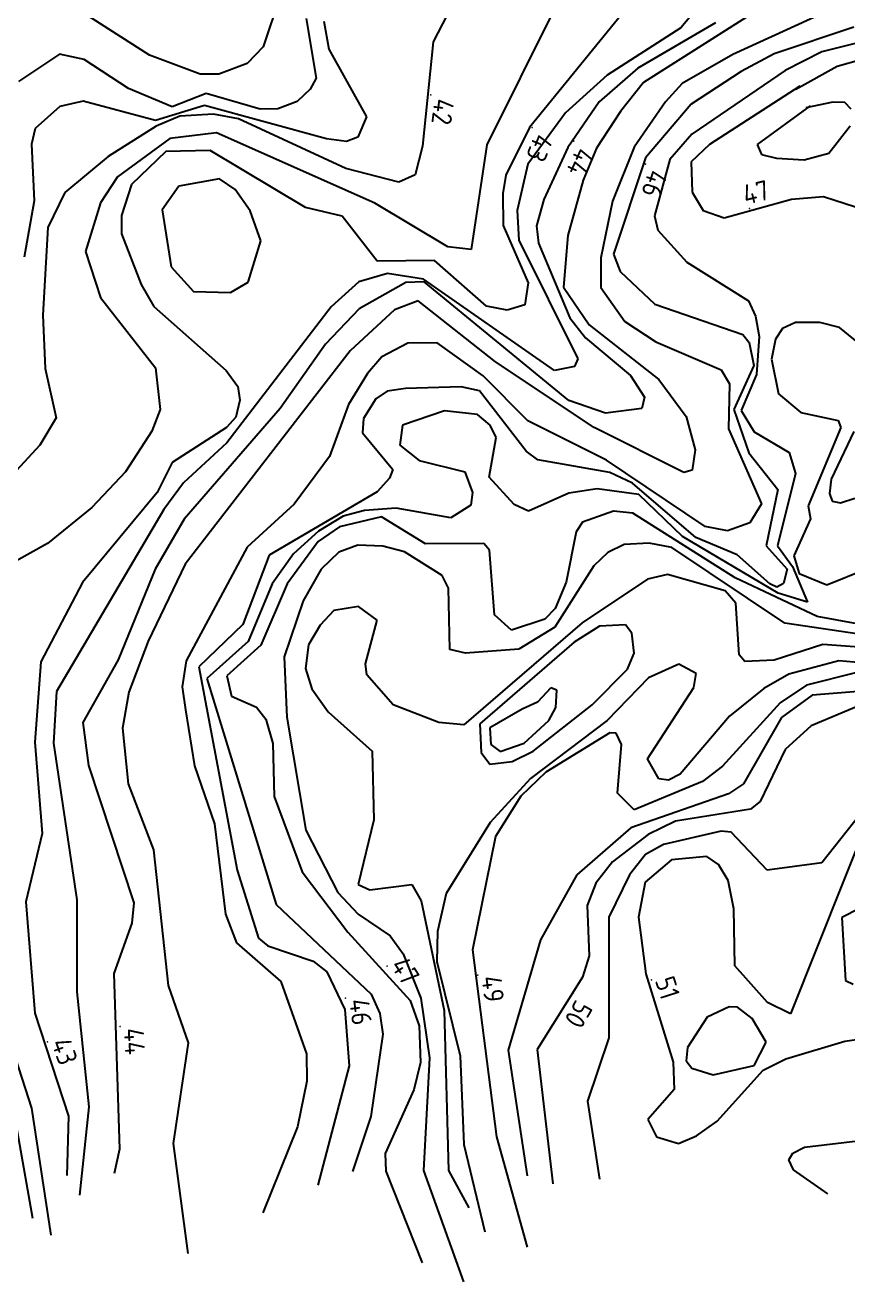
# Model space of a CAD drawing. Header units: metres. Extents: x 139929 to 143267, y 6401995 to 6404511.
# Drawn here: x 140656.6 to 140718.6, y 6402080.5 to 6402174.7 of the extents above; entities that cross this region are included whole.
import ezdxf
from ezdxf.enums import TextEntityAlignment as Align

# ---------------------------------------------------------------- set-up
doc = ezdxf.new("R2010")
doc.units = ezdxf.units.M
doc.layers.add('M-BEF-NIVÅKURVA-PRIMÄR-0.5M', color=12, linetype='Continuous')
doc.layers.add('M-BEF-NIVÅKURVA-PRIMÄR-1.0M', color=12, linetype='Continuous')
doc.styles.add('ISO', font='iso.shx', dxfattribs={"height": 2.5})

# ---------------------------------------------------------------- blocks, each defined once
blk = doc.blocks.new('PRI_NIVÅ_HÖJDPKT')
at = {"color": 0, "linetype": 'Continuous', "lineweight": -3}
blk.add_circle((183, 184), 0.0005, dxfattribs=at)

msp = doc.modelspace()

# ---------------------------------------------------------------- linework, layer by layer
at = {"layer": 'M-BEF-NIVÅKURVA-PRIMÄR-0.5M', "linetype": 'Continuous', "lineweight": -3}
for p, q in [((140676.029, 6402177.538, 40.5), (140674.543, 6402173.061, 40.5)), ((140720.988, 6402177.561, 45.5), (140709.919, 6402172.484, 45.5)), ((140665.989, 6402172.442, 40.5), (140659.502, 6402176.592, 40.5)), ((140696.427, 6402175.831, 42.5), (140691.377, 6402165.669, 42.5)), ((140679.108, 6402174.982, 41.5), (140679.478, 6402172.878, 41.5)), ((140711.412, 6402175.604, 44.5), (140703.178, 6402170.361, 44.5)), ((140706.794, 6402175.455, 43.5), (140706.007, 6402174.492, 43.5)), ((140706.007, 6402174.492, 43.5), (140700.444, 6402170.918, 43.5)), ((140674.543, 6402173.061, 40.5), (140673.332, 6402171.814, 40.5)), ((140679.478, 6402172.878, 41.5), (140682.312, 6402167.777, 41.5)), ((140719.938, 6402173.508, 46.5), (140716.601, 6402172.676, 46.5)), ((140669.807, 6402170.988, 40.5), (140665.989, 6402172.442, 40.5)), ((140709.919, 6402172.484, 45.5), (140706.1, 6402170.285, 45.5)), ((140716.601, 6402172.676, 46.5), (140713.84, 6402171.276, 46.5)), ((140671.211, 6402170.993, 40.5), (140669.807, 6402170.988, 40.5)), ((140673.332, 6402171.814, 40.5), (140671.211, 6402170.993, 40.5)), ((140700.444, 6402170.918, 43.5), (140697.316, 6402168.097, 43.5)), ((140713.84, 6402171.276, 46.5), (140706.832, 6402166.476, 46.5)), ((140703.178, 6402170.361, 44.5), (140701.446, 6402168.194, 44.5)), ((140706.1, 6402170.285, 45.5), (140704.838, 6402168.912, 45.5)), ((140659.233, 6402168.57, 41.5), (140657.373, 6402166.915, 41.5)), ((140660.991, 6402168.966, 41.5), (140659.233, 6402168.57, 41.5)), ((140666.428, 6402167.52, 41.5), (140660.991, 6402168.966, 41.5)), ((140670.115, 6402168.637, 41.5), (140666.428, 6402167.52, 41.5)), ((140679.319, 6402166.118, 41.5), (140670.115, 6402168.637, 41.5)), ((140697.316, 6402168.097, 43.5), (140694.472, 6402164.221, 43.5)), ((140701.446, 6402168.194, 44.5), (140699.642, 6402165.429, 44.5)), ((140704.838, 6402168.912, 45.5), (140702.475, 6402165.496, 45.5)), ((140715.741, 6402168.603, 47.5), (140711.731, 6402165.688, 47.5)), ((140717.441, 6402168.892, 47.5), (140715.413, 6402168.451, 47.5)), ((140718.333, 6402168.855, 47.5), (140717.441, 6402168.892, 47.5)), ((140718.814, 6402168.366, 47.5), (140718.333, 6402168.855, 47.5)), ((140682.312, 6402167.777, 41.5), (140681.678, 6402166.243, 41.5)), ((140657.373, 6402166.915, 41.5), (140657.089, 6402165.734, 41.5)), ((140671.03, 6402166.589, 42.5), (140667.522, 6402166.15, 42.5)), ((140682.94, 6402161.268, 42.5), (140671.03, 6402166.589, 42.5)), ((140681.678, 6402166.243, 41.5), (140680.818, 6402165.938, 41.5)), ((140706.832, 6402166.476, 46.5), (140705.174, 6402164.558, 46.5)), ((140717.132, 6402165.053, 47.5), (140718.748, 6402167.103, 47.5)), ((140657.089, 6402165.734, 41.5), (140657.289, 6402161.45, 41.5)), ((140667.522, 6402166.15, 42.5), (140663.571, 6402163.257, 42.5)), ((140680.818, 6402165.938, 41.5), (140679.319, 6402166.118, 41.5)), ((140691.377, 6402165.669, 42.5), (140690.197, 6402157.796, 42.5)), ((140699.642, 6402165.429, 44.5), (140698.647, 6402163.022, 44.5)), ((140702.475, 6402165.496, 45.5), (140700.857, 6402161.438, 45.5)), ((140711.731, 6402165.688, 47.5), (140712.062, 6402164.952, 47.5)), ((140705.174, 6402164.558, 46.5), (140704.008, 6402160.318, 46.5)), ((140712.062, 6402164.952, 47.5), (140713.209, 6402164.66, 47.5)), ((140713.209, 6402164.66, 47.5), (140715.291, 6402164.549, 47.5)), ((140715.291, 6402164.549, 47.5), (140717.132, 6402165.053, 47.5)), ((140694.472, 6402164.221, 43.5), (140693.667, 6402160.737, 43.5)), ((140663.571, 6402163.257, 42.5), (140662.303, 6402161.295, 42.5)), ((140668.179, 6402162.552, 43.5), (140666.94, 6402160.79, 43.5)), ((140671.264, 6402163.107, 43.5), (140668.179, 6402162.552, 43.5)), ((140672.44, 6402162.299, 43.5), (140671.264, 6402163.107, 43.5)), ((140698.647, 6402163.022, 44.5), (140697.477, 6402158.849, 44.5)), ((140673.561, 6402160.7, 43.5), (140672.44, 6402162.299, 43.5)), ((140657.289, 6402161.45, 41.5), (140656.534, 6402157.199, 41.5)), ((140662.303, 6402161.295, 42.5), (140661.169, 6402157.63, 42.5)), ((140666.94, 6402160.79, 43.5), (140667.612, 6402156.49, 43.5)), ((140674.357, 6402158.453, 43.5), (140673.561, 6402160.7, 43.5)), ((140688.46, 6402157.991, 42.5), (140682.94, 6402161.268, 42.5)), ((140693.667, 6402160.737, 43.5), (140693.807, 6402158.487, 43.5)), ((140700.857, 6402161.438, 45.5), (140699.971, 6402157.151, 45.5)), ((140704.008, 6402160.318, 46.5), (140704.261, 6402159.236, 46.5)), ((140697.477, 6402158.849, 44.5), (140697.162, 6402154.963, 44.5)), ((140704.261, 6402159.236, 46.5), (140706.434, 6402156.828, 46.5)), ((140673.412, 6402155.32, 43.5), (140674.357, 6402158.453, 43.5)), ((140690.197, 6402157.796, 42.5), (140688.46, 6402157.991, 42.5)), ((140693.807, 6402158.487, 43.5), (140698.239, 6402149.547, 43.5)), ((140661.169, 6402157.63, 42.5), (140662.294, 6402154.171, 42.5)), ((140699.971, 6402157.151, 45.5), (140699.967, 6402154.933, 45.5)), ((140706.434, 6402156.828, 46.5), (140711.093, 6402153.931, 46.5)), ((140667.612, 6402156.49, 43.5), (140669.284, 6402154.637, 43.5)), ((140683.893, 6402155.988, 43.5), (140681.735, 6402155.345, 43.5)), ((140686.617, 6402155.558, 43.5), (140683.893, 6402155.988, 43.5)), ((140672.071, 6402154.541, 43.5), (140673.412, 6402155.32, 43.5)), ((140681.735, 6402155.345, 43.5), (140679.659, 6402153.461, 43.5)), ((140696.484, 6402148.676, 43.5), (140686.617, 6402155.558, 43.5)), ((140697.162, 6402154.963, 44.5), (140699.098, 6402152.119, 44.5)), ((140699.967, 6402154.933, 45.5), (140701.786, 6402152.368, 45.5)), ((140662.294, 6402154.171, 42.5), (140666.431, 6402148.873, 42.5)), ((140669.284, 6402154.637, 43.5), (140672.071, 6402154.541, 43.5)), ((140679.659, 6402153.461, 43.5), (140671.803, 6402143.214, 43.5)), ((140684.436, 6402153.232, 44.5), (140681.088, 6402150.165, 44.5)), ((140686.212, 6402153.922, 44.5), (140684.436, 6402153.232, 44.5)), ((140692.028, 6402149.317, 44.5), (140686.212, 6402153.922, 44.5)), ((140711.093, 6402153.931, 46.5), (140711.609, 6402152.755, 46.5)), ((140699.098, 6402152.119, 44.5), (140704.346, 6402148, 44.5)), ((140701.786, 6402152.368, 45.5), (140704.121, 6402150.845, 45.5)), ((140711.609, 6402152.755, 46.5), (140711.89, 6402151.247, 46.5)), ((140711.89, 6402151.247, 46.5), (140711.692, 6402148.374, 46.5)), ((140685.448, 6402150.725, 45.5), (140683.466, 6402149.7, 45.5)), ((140687.642, 6402150.759, 45.5), (140685.448, 6402150.725, 45.5)), ((140691.099, 6402148.277, 45.5), (140687.642, 6402150.759, 45.5)), ((140704.121, 6402150.845, 45.5), (140709.039, 6402148.711, 45.5)), ((140681.088, 6402150.165, 44.5), (140668.667, 6402134.088, 44.5)), ((140683.466, 6402149.7, 45.5), (140682.404, 6402148.435, 45.5)), ((140699.458, 6402144.388, 44.5), (140692.028, 6402149.317, 44.5)), ((140698.239, 6402149.547, 43.5), (140697.992, 6402148.976, 43.5)), ((140666.431, 6402148.873, 42.5), (140666.779, 6402145.739, 42.5)), ((140682.404, 6402148.435, 45.5), (140680.96, 6402146.124, 45.5)), ((140697.992, 6402148.976, 43.5), (140696.484, 6402148.676, 43.5)), ((140709.039, 6402148.711, 45.5), (140709.663, 6402147.657, 45.5)), ((140711.692, 6402148.374, 46.5), (140710.54, 6402145.669, 46.5)), ((140694.482, 6402144.877, 45.5), (140691.099, 6402148.277, 45.5)), ((140704.346, 6402148, 44.5), (140706.389, 6402145.201, 44.5)), ((140709.663, 6402147.657, 45.5), (140709.574, 6402144.267, 45.5)), ((140666.779, 6402145.739, 42.5), (140666.165, 6402144.11, 42.5)), ((140680.96, 6402146.124, 45.5), (140679.531, 6402142.205, 45.5)), ((140688.188, 6402145.643, 46.5), (140685.031, 6402144.556, 46.5)), ((140690.676, 6402145.367, 46.5), (140688.188, 6402145.643, 46.5)), ((140710.54, 6402145.669, 46.5), (140711.527, 6402144.062, 46.5)), ((140685.031, 6402144.556, 46.5), (140684.836, 6402143.056, 46.5)), ((140691.634, 6402144.558, 46.5), (140690.676, 6402145.367, 46.5)), ((140692.093, 6402143.621, 46.5), (140691.634, 6402144.558, 46.5)), ((140700.39, 6402141.912, 45.5), (140694.482, 6402144.877, 45.5)), ((140706.389, 6402145.201, 44.5), (140707.079, 6402142.698, 44.5)), ((140666.165, 6402144.11, 42.5), (140664.18, 6402141.031, 42.5)), ((140691.568, 6402140.641, 46.5), (140692.093, 6402143.621, 46.5)), ((140706.225, 6402140.989, 44.5), (140699.458, 6402144.388, 44.5)), ((140709.574, 6402144.267, 45.5), (140712.063, 6402138.639, 45.5)), ((140711.527, 6402144.062, 46.5), (140714.16, 6402142.498, 46.5)), ((140719.034, 6402144.082, 47.5), (140717.326, 6402140.488, 47.5)), ((140671.803, 6402143.214, 43.5), (140668.552, 6402140.222, 43.5)), ((140684.836, 6402143.056, 46.5), (140686.282, 6402141.894, 46.5)), ((140707.079, 6402142.698, 44.5), (140706.848, 6402141.155, 44.5)), ((140679.531, 6402142.205, 45.5), (140676.875, 6402138.61, 45.5)), ((140686.282, 6402141.894, 46.5), (140689.721, 6402141.035, 46.5)), ((140707.815, 6402136.924, 45.5), (140700.39, 6402141.912, 45.5)), ((140714.16, 6402142.498, 46.5), (140714.628, 6402140.902, 46.5)), ((140664.18, 6402141.031, 42.5), (140661.644, 6402138.364, 42.5)), ((140689.721, 6402141.035, 46.5), (140690.3, 6402139.474, 46.5)), ((140706.848, 6402141.155, 44.5), (140706.225, 6402140.989, 44.5)), ((140714.628, 6402140.902, 46.5), (140713.283, 6402135.47, 46.5)), ((140668.552, 6402140.222, 43.5), (140667.057, 6402138.206, 43.5)), ((140693.452, 6402138.581, 46.5), (140691.568, 6402140.641, 46.5)), ((140717.326, 6402140.488, 47.5), (140717.186, 6402139.4, 47.5)), ((140690.3, 6402139.474, 46.5), (140690.183, 6402138.517, 46.5)), ((140697.557, 6402139.436, 46.5), (140694.511, 6402138.074, 46.5)), ((140699.701, 6402139.763, 46.5), (140697.557, 6402139.436, 46.5)), ((140702.829, 6402139.325, 46.5), (140699.701, 6402139.763, 46.5)), ((140706.112, 6402136.174, 46.5), (140702.829, 6402139.325, 46.5)), ((140717.186, 6402139.4, 47.5), (140717.402, 6402138.823, 47.5)), ((140718.007, 6402138.707, 47.5), (140719.094, 6402139.067, 47.5)), ((140661.644, 6402138.364, 42.5), (140658.293, 6402135.631, 42.5)), ((140667.057, 6402138.206, 43.5), (140658.972, 6402124.49, 43.5)), ((140676.875, 6402138.61, 45.5), (140673.331, 6402135.362, 45.5)), ((140682.164, 6402138.138, 46.5), (140680.561, 6402137.702, 46.5)), ((140684.55, 6402138.3, 46.5), (140682.164, 6402138.138, 46.5)), ((140688.676, 6402137.582, 46.5), (140684.55, 6402138.3, 46.5)), ((140690.183, 6402138.517, 46.5), (140688.676, 6402137.582, 46.5)), ((140694.511, 6402138.074, 46.5), (140693.452, 6402138.581, 46.5)), ((140712.063, 6402138.639, 45.5), (140711.194, 6402137.189, 45.5)), ((140717.402, 6402138.823, 47.5), (140718.007, 6402138.707, 47.5)), ((140680.561, 6402137.702, 46.5), (140678.712, 6402136.562, 46.5)), ((140711.194, 6402137.189, 45.5), (140709.514, 6402136.584, 45.5)), ((140678.712, 6402136.562, 46.5), (140676.825, 6402134.861, 46.5)), ((140713.324, 6402131.9, 46.5), (140706.112, 6402136.174, 46.5)), ((140709.514, 6402136.584, 45.5), (140707.815, 6402136.924, 45.5)), ((140658.293, 6402135.631, 42.5), (140655.922, 6402134.32, 42.5)), ((140673.331, 6402135.362, 45.5), (140668.755, 6402126.8, 45.5)), ((140681.659, 6402135.503, 47.5), (140680.251, 6402134.982, 47.5)), ((140683.565, 6402135.443, 47.5), (140681.659, 6402135.503, 47.5)), ((140685.197, 6402135.019, 47.5), (140683.565, 6402135.443, 47.5)), ((140701.716, 6402135.572, 47.5), (140700.491, 6402134.959, 47.5)), ((140703.615, 6402135.665, 47.5), (140701.716, 6402135.572, 47.5)), ((140705.307, 6402135.331, 47.5), (140703.615, 6402135.665, 47.5)), ((140713.828, 6402129.634, 47.5), (140705.307, 6402135.331, 47.5)), ((140713.283, 6402135.47, 46.5), (140714.414, 6402133.917, 46.5)), ((140676.825, 6402134.861, 46.5), (140675.217, 6402132.611, 46.5)), ((140680.251, 6402134.982, 47.5), (140678.91, 6402133.714, 47.5)), ((140688.03, 6402133.24, 47.5), (140685.197, 6402135.019, 47.5)), ((140700.491, 6402134.959, 47.5), (140699.448, 6402133.965, 47.5)), ((140668.667, 6402134.088, 44.5), (140665.887, 6402128.286, 44.5)), ((140678.91, 6402133.714, 47.5), (140677.562, 6402131.319, 47.5)), ((140699.448, 6402133.965, 47.5), (140696.516, 6402129.326, 47.5)), ((140714.414, 6402133.917, 46.5), (140715.539, 6402131.223, 46.5)), ((140675.217, 6402132.611, 46.5), (140673.411, 6402128.26, 46.5)), ((140688.488, 6402132.285, 47.5), (140688.03, 6402133.24, 47.5)), ((140688.603, 6402127.659, 47.5), (140688.488, 6402132.285, 47.5)), ((140715.539, 6402131.223, 46.5), (140713.324, 6402131.9, 46.5)), ((140677.562, 6402131.319, 47.5), (140676.128, 6402127.109, 47.5)), ((140701.831, 6402129.505, 48.5), (140699.882, 6402129.421, 48.5)), ((140702.314, 6402128.886, 48.5), (140701.831, 6402129.505, 48.5)), ((140725.16, 6402127.943, 47.5), (140713.828, 6402129.634, 47.5)), ((140696.516, 6402129.326, 47.5), (140693.803, 6402127.685, 47.5)), ((140699.882, 6402129.421, 48.5), (140697.962, 6402128.209, 48.5)), ((140702.474, 6402127.387, 48.5), (140702.314, 6402128.886, 48.5)), ((140665.887, 6402128.286, 44.5), (140664.428, 6402124.428, 44.5)), ((140673.411, 6402128.26, 46.5), (140670.311, 6402125.466, 46.5)), ((140689.776, 6402127.386, 47.5), (140688.603, 6402127.659, 47.5)), ((140693.803, 6402127.685, 47.5), (140689.776, 6402127.386, 47.5)), ((140697.962, 6402128.209, 48.5), (140690.864, 6402122.062, 48.5)), ((140668.755, 6402126.8, 45.5), (140668.443, 6402124.845, 45.5)), ((140676.128, 6402127.109, 47.5), (140676.319, 6402122.563, 47.5)), ((140701.966, 6402126.17, 48.5), (140702.474, 6402127.387, 48.5)), ((140717.884, 6402126.793, 48.5), (140714.128, 6402125.795, 48.5)), ((140722.302, 6402126.418, 48.5), (140717.884, 6402126.793, 48.5)), ((140699.312, 6402123.476, 48.5), (140701.966, 6402126.17, 48.5)), ((140705.842, 6402126.537, 48.5), (140703.558, 6402125.519, 48.5)), ((140707.137, 6402125.849, 48.5), (140705.842, 6402126.537, 48.5)), ((140706.982, 6402124.795, 48.5), (140707.137, 6402125.849, 48.5)), ((140714.128, 6402125.795, 48.5), (140712.25, 6402124.725, 48.5)), ((140668.443, 6402124.845, 45.5), (140668.685, 6402123.11, 45.5)), ((140670.311, 6402125.466, 46.5), (140675.528, 6402108.453, 46.5)), ((140703.558, 6402125.519, 48.5), (140700.454, 6402122.308, 48.5)), ((140703.494, 6402119.409, 48.5), (140706.982, 6402124.795, 48.5)), ((140658.972, 6402124.49, 43.5), (140658.75, 6402120.598, 43.5)), ((140664.428, 6402124.428, 44.5), (140663.942, 6402121.732, 44.5)), ((140712.25, 6402124.725, 48.5), (140709.668, 6402122.637, 48.5)), ((140715.888, 6402124.201, 49.5), (140713.575, 6402122.527, 49.5)), ((140719.971, 6402124.546, 49.5), (140715.888, 6402124.201, 49.5)), ((140668.685, 6402123.11, 45.5), (140669.366, 6402118.889, 45.5)), ((140694.873, 6402120, 48.5), (140699.312, 6402123.476, 48.5)), ((140676.319, 6402122.563, 47.5), (140677.756, 6402114.049, 47.5)), ((140690.864, 6402122.062, 48.5), (140690.968, 6402119.903, 48.5)), ((140700.454, 6402122.308, 48.5), (140694.686, 6402117.935, 48.5)), ((140709.668, 6402122.637, 48.5), (140705.934, 6402118.261, 48.5)), ((140713.575, 6402122.527, 49.5), (140710.703, 6402117.536, 49.5)), ((140663.942, 6402121.732, 44.5), (140664.363, 6402117.536, 44.5)), ((140658.75, 6402120.598, 43.5), (140660.517, 6402108.792, 43.5)), ((140690.968, 6402119.903, 48.5), (140691.612, 6402119.024, 48.5)), ((140691.612, 6402119.024, 48.5), (140693.298, 6402119.204, 48.5)), ((140693.298, 6402119.204, 48.5), (140694.873, 6402120, 48.5)), ((140704.347, 6402117.897, 48.5), (140703.494, 6402119.409, 48.5)), ((140669.366, 6402118.889, 45.5), (140670.869, 6402114.526, 45.5)), ((140705.934, 6402118.261, 48.5), (140705.065, 6402117.797, 48.5)), ((140664.363, 6402117.536, 44.5), (140666.274, 6402112.553, 44.5)), ((140694.686, 6402117.935, 48.5), (140691.639, 6402114.626, 48.5)), ((140705.065, 6402117.797, 48.5), (140704.347, 6402117.897, 48.5)), ((140710.703, 6402117.536, 49.5), (140709.589, 6402116.773, 49.5)), ((140709.589, 6402116.773, 49.5), (140702.221, 6402114.21, 49.5)), ((140719.955, 6402115.79, 50.5), (140716.625, 6402111.582, 50.5)), ((140670.869, 6402114.526, 45.5), (140671.704, 6402107.715, 45.5)), ((140691.639, 6402114.626, 48.5), (140688.334, 6402109.262, 48.5)), ((140677.756, 6402114.049, 47.5), (140680.162, 6402109.358, 47.5)), ((140702.221, 6402114.21, 49.5), (140698.151, 6402110.667, 49.5)), ((140709.038, 6402113.965, 50.5), (140704.685, 6402112.969, 50.5)), ((140709.79, 6402113.903, 50.5), (140709.038, 6402113.965, 50.5)), ((140712.505, 6402111.022, 50.5), (140709.79, 6402113.903, 50.5)), ((140666.274, 6402112.553, 44.5), (140667.396, 6402102.347, 44.5)), ((140704.685, 6402112.969, 50.5), (140703.325, 6402112.213, 50.5)), ((140703.325, 6402112.213, 50.5), (140702.138, 6402110.685, 50.5)), ((140716.625, 6402111.582, 50.5), (140712.505, 6402111.022, 50.5)), ((140698.151, 6402110.667, 49.5), (140695.418, 6402105.775, 49.5)), ((140702.138, 6402110.685, 50.5), (140700.563, 6402107.492, 50.5)), ((140660.517, 6402108.792, 43.5), (140660.508, 6402101.85, 43.5)), ((140680.162, 6402109.358, 47.5), (140681.692, 6402107.702, 47.5)), ((140688.334, 6402109.262, 48.5), (140687.669, 6402106.416, 48.5)), ((140722.074, 6402109.483, 51.5), (140718.126, 6402107.464, 51.5)), ((140675.528, 6402108.453, 46.5), (140682.671, 6402101.68, 46.5)), ((140671.704, 6402107.715, 45.5), (140672.539, 6402105.555, 45.5)), ((140681.692, 6402107.702, 47.5), (140684.096, 6402106.069, 47.5)), ((140700.563, 6402107.492, 50.5), (140700.582, 6402098.395, 50.5)), ((140718.126, 6402107.464, 51.5), (140718.399, 6402102.715, 51.5)), ((140684.096, 6402106.069, 47.5), (140685.078, 6402104.718, 47.5)), ((140687.669, 6402106.416, 48.5), (140687.629, 6402104.148, 48.5)), ((140672.539, 6402105.555, 45.5), (140675.878, 6402102.644, 45.5)), ((140695.418, 6402105.775, 49.5), (140692.99, 6402097.457, 49.5)), ((140685.078, 6402104.718, 47.5), (140686.423, 6402101.376, 47.5)), ((140687.629, 6402104.148, 48.5), (140689.379, 6402097.053, 48.5)), ((140653.854, 6402103.111, 42.5), (140657.106, 6402093.092, 42.5)), ((140667.396, 6402102.347, 44.5), (140668.899, 6402098.012, 44.5)), ((140675.878, 6402102.644, 45.5), (140677.812, 6402097.196, 45.5)), ((140718.399, 6402102.715, 51.5), (140718.966, 6402102.431, 51.5)), ((140660.508, 6402101.85, 43.5), (140661.421, 6402093.198, 43.5)), ((140682.671, 6402101.68, 46.5), (140683.333, 6402100.228, 46.5)), ((140686.423, 6402101.376, 47.5), (140687.069, 6402096.899, 47.5)), ((140709.638, 6402100.735, 51.5), (140707.976, 6402099.951, 51.5)), ((140710.253, 6402100.7, 51.5), (140709.638, 6402100.735, 51.5)), ((140711.356, 6402099.842, 51.5), (140710.253, 6402100.7, 51.5)), ((140683.333, 6402100.228, 46.5), (140683.545, 6402098.679, 46.5)), ((140707.976, 6402099.951, 51.5), (140706.502, 6402097.678, 51.5)), ((140712.417, 6402098.077, 51.5), (140711.356, 6402099.842, 51.5)), ((140683.545, 6402098.679, 46.5), (140682.642, 6402092.469, 46.5)), ((140668.899, 6402098.012, 44.5), (140667.77, 6402090.447, 44.5)), ((140692.99, 6402097.457, 49.5), (140694.413, 6402087.999, 49.5)), ((140700.582, 6402098.395, 50.5), (140698.958, 6402093.62, 50.5)), ((140706.502, 6402097.678, 51.5), (140706.392, 6402096.676, 51.5)), ((140711.52, 6402096.31, 51.5), (140712.417, 6402098.077, 51.5)), ((140677.812, 6402097.196, 45.5), (140677.823, 6402095.127, 45.5)), ((140687.069, 6402096.899, 47.5), (140686.621, 6402088.411, 47.5)), ((140689.379, 6402097.053, 48.5), (140689.66, 6402090.371, 48.5)), ((140706.392, 6402096.676, 51.5), (140706.832, 6402096.116, 51.5)), ((140706.832, 6402096.116, 51.5), (140708.42, 6402095.601, 51.5)), ((140708.42, 6402095.601, 51.5), (140711.52, 6402096.31, 51.5)), ((140677.823, 6402095.127, 45.5), (140677.139, 6402091.695, 45.5)), ((140657.106, 6402093.092, 42.5), (140658.554, 6402083.532, 42.5)), ((140661.421, 6402093.198, 43.5), (140660.705, 6402086.553, 43.5)), ((140698.958, 6402093.62, 50.5), (140699.866, 6402087.759, 50.5)), ((140682.642, 6402092.469, 46.5), (140681.275, 6402088.329, 46.5)), ((140677.139, 6402091.695, 45.5), (140674.521, 6402085.206, 45.5)), ((140667.77, 6402090.447, 44.5), (140668.857, 6402082.149, 44.5)), ((140689.66, 6402090.371, 48.5), (140691.229, 6402083.786, 48.5)), ((140714.435, 6402089.708, 50.5), (140715.316, 6402090.158, 50.5)), ((140715.316, 6402090.158, 50.5), (140719.755, 6402090.698, 50.5)), ((140714.14, 6402089.204, 50.5), (140714.435, 6402089.708, 50.5)), ((140714.472, 6402088.457, 50.5), (140714.14, 6402089.204, 50.5)), ((140686.621, 6402088.411, 47.5), (140689.621, 6402080.026, 47.5)), ((140717.076, 6402086.656, 50.5), (140714.472, 6402088.457, 50.5))]:
    msp.add_line(p, q, dxfattribs=at)
at = {"layer": 'M-BEF-NIVÅKURVA-PRIMÄR-1.0M', "linetype": 'Continuous', "lineweight": -3}
for p, q in [((140689.24, 6402177.101, 42), (140687.336, 6402173.425, 42)), ((140702.788, 6402177.037, 43), (140694.592, 6402166.976, 43)), ((140677.768, 6402175.184, 41), (140678.545, 6402170.709, 41)), ((140708.614, 6402174.875, 44), (140702.753, 6402171.439, 44)), ((140719.019, 6402174.53, 46), (140713.014, 6402172.523, 46)), ((140687.336, 6402173.425, 42), (140686.538, 6402165.585, 42)), ((140659.192, 6402172.502, 41), (140656.116, 6402170.451, 41)), ((140661.068, 6402172.104, 41), (140659.192, 6402172.502, 41)), ((140664.395, 6402169.921, 41), (140661.068, 6402172.104, 41)), ((140713.014, 6402172.523, 46), (140710.536, 6402171.202, 46)), ((140719.541, 6402172.075, 47), (140717.762, 6402171.585, 47)), ((140702.753, 6402171.439, 44), (140699.837, 6402168.921, 44)), ((140710.536, 6402171.202, 46), (140706.765, 6402168.749, 46)), ((140717.762, 6402171.585, 47), (140714.663, 6402169.855, 47)), ((140678.545, 6402170.709, 41), (140678.074, 6402169.856, 41)), ((140714.956, 6402170.093, 47), (140708.141, 6402165.696, 47)), ((140667.695, 6402168.542, 41), (140664.395, 6402169.921, 41)), ((140670.24, 6402169.543, 41), (140667.695, 6402168.542, 41)), ((140674.326, 6402168.353, 41), (140670.24, 6402169.543, 41)), ((140678.074, 6402169.856, 41), (140677.104, 6402168.94, 41)), ((140675.634, 6402168.375, 41), (140674.326, 6402168.353, 41)), ((140677.104, 6402168.94, 41), (140675.634, 6402168.375, 41)), ((140699.837, 6402168.921, 44), (140697.497, 6402165.483, 44)), ((140706.765, 6402168.749, 46), (140703.342, 6402164.705, 46)), ((140668.256, 6402167.834, 42), (140666.488, 6402167.079, 42)), ((140670.813, 6402167.991, 42), (140668.256, 6402167.834, 42)), ((140672.672, 6402167.623, 42), (140670.813, 6402167.991, 42)), ((140680.756, 6402163.904, 42), (140672.672, 6402167.623, 42)), ((140666.488, 6402167.079, 42), (140662.857, 6402164.802, 42)), ((140694.592, 6402166.976, 43), (140692.815, 6402163.387, 43)), ((140686.538, 6402165.585, 42), (140685.987, 6402163.412, 42)), ((140697.497, 6402165.483, 44), (140695.669, 6402161.553, 44)), ((140708.141, 6402165.696, 47), (140706.784, 6402164.389, 47)), ((140662.857, 6402164.802, 42), (140659.608, 6402162.082, 42)), ((140667.21, 6402165.163, 43), (140664.623, 6402162.675, 43)), ((140670.541, 6402165.246, 43), (140667.21, 6402165.163, 43)), ((140677.74, 6402160.943, 43), (140670.541, 6402165.246, 43)), ((140703.342, 6402164.705, 46), (140700.922, 6402157.446, 46)), ((140706.784, 6402164.389, 47), (140706.838, 6402162.109, 47)), ((140684.757, 6402162.864, 42), (140680.756, 6402163.904, 42)), ((140685.987, 6402163.412, 42), (140684.757, 6402162.864, 42)), ((140692.815, 6402163.387, 43), (140692.597, 6402162.003, 43)), ((140664.623, 6402162.675, 43), (140663.872, 6402160.344, 43)), ((140659.608, 6402162.082, 42), (140658.331, 6402159.449, 42)), ((140692.597, 6402162.003, 43), (140692.626, 6402159.586, 43)), ((140695.669, 6402161.553, 44), (140695.116, 6402159.584, 44)), ((140706.838, 6402162.109, 47), (140707.688, 6402160.734, 47)), ((140709.266, 6402160.17, 47), (140714.329, 6402161.569, 47)), ((140714.329, 6402161.569, 47), (140716.732, 6402161.789, 47)), ((140716.732, 6402161.789, 47), (140720.712, 6402160.512, 47)), ((140680.485, 6402160.293, 43), (140677.74, 6402160.943, 43)), ((140707.688, 6402160.734, 47), (140709.266, 6402160.17, 47)), ((140663.872, 6402160.344, 43), (140663.869, 6402158.962, 43)), ((140683.122, 6402156.916, 43), (140680.485, 6402160.293, 43)), ((140658.331, 6402159.449, 42), (140657.939, 6402152.843, 42)), ((140663.869, 6402158.962, 43), (140665.349, 6402155.162, 43)), ((140692.626, 6402159.586, 43), (140694.489, 6402155.268, 43)), ((140695.116, 6402159.584, 44), (140695.274, 6402158.278, 44)), ((140695.274, 6402158.278, 44), (140697.63, 6402152.631, 44)), ((140687.437, 6402156.968, 43), (140683.122, 6402156.916, 43)), ((140691.363, 6402153.519, 43), (140687.437, 6402156.968, 43)), ((140700.922, 6402157.446, 46), (140701.422, 6402156.128, 46)), ((140701.422, 6402156.128, 46), (140704.029, 6402153.683, 46)), ((140665.349, 6402155.162, 43), (140666.31, 6402153.504, 43)), ((140685.28, 6402155.303, 44), (140681.782, 6402153.31, 44)), ((140686.661, 6402155.352, 44), (140685.28, 6402155.303, 44)), ((140697.558, 6402146.416, 44), (140686.661, 6402155.352, 44)), ((140694.489, 6402155.268, 43), (140694.249, 6402153.628, 43)), ((140666.31, 6402153.504, 43), (140671.758, 6402148.666, 43)), ((140681.782, 6402153.31, 44), (140679.23, 6402150.664, 44)), ((140692.907, 6402153.229, 43), (140691.363, 6402153.519, 43)), ((140694.249, 6402153.628, 43), (140692.907, 6402153.229, 43)), ((140704.029, 6402153.683, 46), (140710.656, 6402151.374, 46)), ((140657.939, 6402152.843, 42), (140658.129, 6402148.815, 42)), ((140697.63, 6402152.631, 44), (140698.819, 6402151.123, 44)), ((140714.637, 6402152.296, 47), (140713.654, 6402151.832, 47)), ((140716.473, 6402152.298, 47), (140714.637, 6402152.296, 47)), ((140717.94, 6402151.905, 47), (140716.473, 6402152.298, 47)), ((140710.656, 6402151.374, 46), (140711.136, 6402150.786, 46)), ((140713.654, 6402151.832, 47), (140713.133, 6402151.034, 47)), ((140720.814, 6402149.559, 47), (140717.94, 6402151.905, 47)), ((140679.23, 6402150.664, 44), (140675.828, 6402145.802, 44)), ((140698.819, 6402151.123, 44), (140702.202, 6402148.296, 44)), ((140711.136, 6402150.786, 46), (140711.493, 6402149.051, 46)), ((140713.133, 6402151.034, 47), (140712.833, 6402149.524, 47)), ((140712.833, 6402149.524, 47), (140713.34, 6402146.927, 47)), ((140658.129, 6402148.815, 42), (140658.961, 6402145.119, 42)), ((140671.758, 6402148.666, 43), (140672.624, 6402147.479, 43)), ((140711.493, 6402149.051, 46), (140709.988, 6402145.727, 46)), ((140672.624, 6402147.479, 43), (140672.776, 6402146.446, 43)), ((140689.44, 6402147.442, 46), (140685.269, 6402147.328, 46)), ((140690.844, 6402147.144, 46), (140689.44, 6402147.442, 46)), ((140702.202, 6402148.296, 44), (140703.271, 6402146.667, 44)), ((140672.776, 6402146.446, 43), (140672.478, 6402145.163, 43)), ((140683.029, 6402146.53, 46), (140682.089, 6402145.061, 46)), ((140683.868, 6402147.123, 46), (140683.029, 6402146.53, 46)), ((140685.269, 6402147.328, 46), (140683.868, 6402147.123, 46)), ((140694.342, 6402142.594, 46), (140690.844, 6402147.144, 46)), ((140703.271, 6402146.667, 44), (140703.053, 6402145.811, 44)), ((140713.34, 6402146.927, 47), (140715.034, 6402145.515, 47)), ((140675.828, 6402145.802, 44), (140668.58, 6402137.482, 44)), ((140700.323, 6402145.455, 44), (140697.558, 6402146.416, 44)), ((140703.053, 6402145.811, 44), (140700.323, 6402145.455, 44)), ((140709.988, 6402145.727, 46), (140711.105, 6402142.479, 46)), ((140715.034, 6402145.515, 47), (140717.845, 6402144.898, 47)), ((140658.961, 6402145.119, 42), (140657.72, 6402143.039, 42)), ((140672.478, 6402145.163, 43), (140671.774, 6402144.367, 43)), ((140682.089, 6402145.061, 46), (140682.015, 6402143.969, 46)), ((140717.845, 6402144.898, 47), (140718.037, 6402144.384, 47)), ((140671.774, 6402144.367, 43), (140667.69, 6402141.73, 43)), ((140682.015, 6402143.969, 46), (140684.307, 6402141.207, 46)), ((140718.037, 6402144.384, 47), (140715.587, 6402138.466, 47)), ((140657.72, 6402143.039, 42), (140653.138, 6402138.125, 42)), ((140667.69, 6402141.73, 43), (140666.562, 6402139.491, 43)), ((140695.215, 6402141.946, 46), (140694.342, 6402142.594, 46)), ((140700.653, 6402140.984, 46), (140695.215, 6402141.946, 46)), ((140711.105, 6402142.479, 46), (140713.294, 6402139.712, 46)), ((140684.307, 6402141.207, 46), (140684.048, 6402140.549, 46)), ((140702.352, 6402140.184, 46), (140700.653, 6402140.984, 46)), ((140684.048, 6402140.549, 46), (140683.137, 6402139.544, 46)), ((140707.113, 6402136.092, 46), (140702.352, 6402140.184, 46)), ((140666.562, 6402139.491, 43), (140660.924, 6402132.701, 43)), ((140683.137, 6402139.544, 46), (140674.987, 6402134.769, 46)), ((140713.294, 6402139.712, 46), (140712.431, 6402135.476, 46)), ((140700.926, 6402138.083, 47), (140698.589, 6402137.24, 47)), ((140702.368, 6402137.918, 47), (140700.926, 6402138.083, 47)), ((140715.587, 6402138.466, 47), (140715.765, 6402137.49, 47)), ((140668.58, 6402137.482, 44), (140666.401, 6402133.718, 44)), ((140683.453, 6402137.637, 47), (140680.302, 6402136.883, 47)), ((140686.755, 6402135.608, 47), (140683.453, 6402137.637, 47)), ((140698.589, 6402137.24, 47), (140698.113, 6402136.528, 47)), ((140710.086, 6402133.048, 47), (140702.368, 6402137.918, 47)), ((140715.765, 6402137.49, 47), (140714.5, 6402134.704, 47)), ((140680.302, 6402136.883, 47), (140678.685, 6402135.787, 47)), ((140698.113, 6402136.528, 47), (140697.355, 6402132.714, 47)), ((140710.247, 6402134.796, 46), (140707.113, 6402136.092, 46)), ((140678.685, 6402135.787, 47), (140676.346, 6402132.606, 47)), ((140691.161, 6402135.651, 47), (140686.755, 6402135.608, 47)), ((140691.578, 6402135.137, 47), (140691.161, 6402135.651, 47)), ((140691.961, 6402130.27, 47), (140691.578, 6402135.137, 47)), ((140712.431, 6402135.476, 46), (140714.013, 6402133.696, 46)), ((140674.987, 6402134.769, 46), (140673.015, 6402129.541, 46)), ((140712.689, 6402132.605, 46), (140710.247, 6402134.796, 46)), ((140714.5, 6402134.704, 47), (140714.903, 6402133.391, 47)), ((140666.401, 6402133.718, 44), (140663.63, 6402126.874, 44)), ((140704.99, 6402133.298, 48), (140703.488, 6402132.954, 48)), ((140709.345, 6402132.077, 48), (140704.99, 6402133.298, 48)), ((140714.013, 6402133.696, 46), (140713.723, 6402132.618, 46)), ((140714.903, 6402133.391, 47), (140716.979, 6402132.521, 47)), ((140716.979, 6402132.521, 47), (140719.981, 6402133.739, 47)), ((140660.924, 6402132.701, 43), (140657.8, 6402126.734, 43)), ((140676.346, 6402132.606, 47), (140674.376, 6402127.968, 47)), ((140697.355, 6402132.714, 47), (140696.531, 6402130.736, 47)), ((140703.488, 6402132.954, 48), (140698.552, 6402129.674, 48)), ((140716.256, 6402130.141, 47), (140710.086, 6402133.048, 47)), ((140713.232, 6402132.362, 46), (140712.689, 6402132.605, 46)), ((140713.723, 6402132.618, 46), (140713.232, 6402132.362, 46)), ((140710.128, 6402131.156, 48), (140709.345, 6402132.077, 48)), ((140679.866, 6402130.598, 48), (140678.838, 6402129.494, 48)), ((140681.71, 6402130.889, 48), (140679.866, 6402130.598, 48)), ((140683.122, 6402129.872, 48), (140681.71, 6402130.889, 48)), ((140696.531, 6402130.736, 47), (140695.743, 6402129.935, 47)), ((140710.399, 6402127.259, 48), (140710.128, 6402131.156, 48)), ((140673.015, 6402129.541, 46), (140669.704, 6402126.357, 46)), ((140678.838, 6402129.494, 48), (140677.968, 6402127.993, 48)), ((140682.26, 6402126.579, 48), (140683.122, 6402129.872, 48)), ((140698.552, 6402129.674, 48), (140689.649, 6402121.988, 48)), ((140693.242, 6402129.12, 47), (140691.961, 6402130.27, 47)), ((140695.743, 6402129.935, 47), (140693.242, 6402129.12, 47)), ((140726.412, 6402128.28, 47), (140716.256, 6402130.141, 47)), ((140674.376, 6402127.968, 47), (140671.809, 6402125.665, 47)), ((140677.968, 6402127.993, 48), (140677.724, 6402126.232, 48)), ((140716.679, 6402128.032, 48), (140713.034, 6402126.842, 48)), ((140722.871, 6402127.585, 48), (140716.679, 6402128.032, 48)), ((140657.8, 6402126.734, 43), (140657.338, 6402120.674, 43)), ((140663.63, 6402126.874, 44), (140660.955, 6402122.164, 44)), ((140710.806, 6402126.743, 48), (140710.399, 6402127.259, 48)), ((140713.034, 6402126.842, 48), (140710.806, 6402126.743, 48)), ((140669.704, 6402126.357, 46), (140672.591, 6402111.017, 46)), ((140677.724, 6402126.232, 48), (140678.196, 6402124.692, 48)), ((140682.36, 6402125.739, 48), (140682.26, 6402126.579, 48)), ((140684.323, 6402123.495, 48), (140682.36, 6402125.739, 48)), ((140719.242, 6402125.91, 49), (140715.457, 6402124.97, 49)), ((140671.809, 6402125.665, 47), (140672.153, 6402124.146, 47)), ((140696.204, 6402124.766, 49), (140695.189, 6402123.676, 49)), ((140696.657, 6402124.583, 49), (140696.204, 6402124.766, 49)), ((140715.457, 6402124.97, 49), (140713.485, 6402123.63, 49)), ((140672.153, 6402124.146, 47), (140674.035, 6402123.301, 47)), ((140678.196, 6402124.692, 48), (140679.434, 6402122.952, 48)), ((140696.581, 6402123.292, 49), (140696.657, 6402124.583, 49)), ((140674.035, 6402123.301, 47), (140674.749, 6402122.411, 47)), ((140679.434, 6402122.952, 48), (140682.756, 6402120.006, 48)), ((140687.782, 6402122.145, 48), (140684.323, 6402123.495, 48)), ((140694.049, 6402123.156, 49), (140691.601, 6402121.755, 49)), ((140695.189, 6402123.676, 49), (140694.049, 6402123.156, 49)), ((140696.05, 6402122.312, 49), (140696.581, 6402123.292, 49)), ((140713.485, 6402123.63, 49), (140709.144, 6402118.869, 49)), ((140719.401, 6402123.398, 50), (140715.805, 6402121.91, 50)), ((140660.955, 6402122.164, 44), (140661.4, 6402118.924, 44)), ((140674.749, 6402122.411, 47), (140675.26, 6402120.569, 47)), ((140689.649, 6402121.988, 48), (140687.782, 6402122.145, 48)), ((140694.187, 6402120.596, 49), (140696.05, 6402122.312, 49)), ((140691.601, 6402121.755, 49), (140691.689, 6402120.488, 49)), ((140700.656, 6402121.374, 49), (140695.824, 6402118.416, 49)), ((140701.116, 6402121.343, 49), (140700.656, 6402121.374, 49)), ((140701.525, 6402120.49, 49), (140701.116, 6402121.343, 49)), ((140715.805, 6402121.91, 50), (140713.859, 6402120.114, 50)), ((140657.338, 6402120.674, 43), (140657.892, 6402113.785, 43)), ((140675.26, 6402120.569, 47), (140675.368, 6402116.574, 47)), ((140691.689, 6402120.488, 49), (140692.394, 6402119.958, 49)), ((140692.394, 6402119.958, 49), (140694.187, 6402120.596, 49)), ((140701.213, 6402116.819, 49), (140701.525, 6402120.49, 49)), ((140713.859, 6402120.114, 50), (140711.979, 6402116.211, 50)), ((140682.756, 6402120.006, 48), (140682.875, 6402114.811, 48)), ((140661.4, 6402118.924, 44), (140664.81, 6402108.566, 44)), ((140695.824, 6402118.416, 49), (140693.94, 6402116.614, 49)), ((140709.144, 6402118.869, 49), (140707.618, 6402117.697, 49)), ((140707.618, 6402117.697, 49), (140702.479, 6402115.576, 49)), ((140675.368, 6402116.574, 47), (140677.489, 6402110.901, 47)), ((140693.94, 6402116.614, 49), (140692.046, 6402113.574, 49)), ((140702.479, 6402115.576, 49), (140701.213, 6402116.819, 49)), ((140711.251, 6402115.616, 50), (140705.59, 6402114.731, 50)), ((140711.979, 6402116.211, 50), (140711.251, 6402115.616, 50)), ((140682.875, 6402114.811, 48), (140681.695, 6402109.944, 48)), ((140705.59, 6402114.731, 50), (140703.539, 6402113.722, 50)), ((140720.244, 6402115.239, 51), (140714.249, 6402100.216, 51)), ((140657.892, 6402113.785, 43), (140656.68, 6402108.645, 43)), ((140692.046, 6402113.574, 49), (140690.306, 6402105.039, 49)), ((140703.539, 6402113.722, 50), (140700.856, 6402111.649, 50)), ((140700.856, 6402111.649, 50), (140699.598, 6402110.057, 50)), ((140705.29, 6402111.802, 51), (140703.319, 6402110.114, 51)), ((140707.964, 6402112.059, 51), (140705.29, 6402111.802, 51)), ((140708.829, 6402111.465, 51), (140707.964, 6402112.059, 51)), ((140672.591, 6402111.017, 46), (140674.183, 6402105.911, 46)), ((140677.489, 6402110.901, 47), (140680.92, 6402106.36, 47)), ((140709.554, 6402110.246, 51), (140708.829, 6402111.465, 51)), ((140681.695, 6402109.944, 48), (140682.575, 6402109.558, 48)), ((140682.575, 6402109.558, 48), (140685.736, 6402109.943, 48)), ((140685.736, 6402109.943, 48), (140686.433, 6402108.725, 48)), ((140699.598, 6402110.057, 50), (140698.953, 6402108.377, 50)), ((140703.319, 6402110.114, 51), (140702.812, 6402107.492, 51)), ((140709.98, 6402108.12, 51), (140709.554, 6402110.246, 51)), ((140656.68, 6402108.645, 43), (140657.341, 6402100.257, 43)), ((140664.81, 6402108.566, 44), (140664.654, 6402107.041, 44)), ((140686.433, 6402108.725, 48), (140688.17, 6402100.465, 48)), ((140698.953, 6402108.377, 50), (140699.086, 6402104.564, 50)), ((140710.059, 6402103.829, 51), (140709.98, 6402108.12, 51)), ((140664.654, 6402107.041, 44), (140663.297, 6402103.241, 44)), ((140702.812, 6402107.492, 51), (140703.353, 6402103.208, 51)), ((140680.92, 6402106.36, 47), (140685.616, 6402101.212, 47)), ((140674.183, 6402105.911, 46), (140674.889, 6402105.319, 46)), ((140674.889, 6402105.319, 46), (140678.299, 6402104.177, 46)), ((140690.306, 6402105.039, 49), (140692.103, 6402090.93, 49)), ((140678.299, 6402104.177, 46), (140679.333, 6402103.379, 46)), ((140699.086, 6402104.564, 50), (140698.601, 6402102.977, 50)), ((140663.297, 6402103.241, 44), (140663.715, 6402090.017, 44)), ((140679.333, 6402103.379, 46), (140680.68, 6402100.527, 46)), ((140703.353, 6402103.208, 51), (140705.417, 6402096.561, 51)), ((140712.526, 6402101.063, 51), (140710.059, 6402103.829, 51)), ((140698.601, 6402102.977, 50), (140695.18, 6402097.512, 50)), ((140680.68, 6402100.527, 46), (140681.021, 6402096.284, 46)), ((140685.616, 6402101.212, 47), (140686.285, 6402099.311, 47)), ((140688.17, 6402100.465, 48), (140688.487, 6402088.405, 48)), ((140714.249, 6402100.216, 51), (140712.526, 6402101.063, 51)), ((140657.341, 6402100.257, 43), (140659.894, 6402092.486, 43)), ((140686.285, 6402099.311, 47), (140686.396, 6402096.532, 47)), ((140718.334, 6402098.14, 51), (140720.792, 6402098.491, 51)), ((140695.18, 6402097.512, 50), (140696.351, 6402087.386, 50)), ((140713.901, 6402096.81, 51), (140718.334, 6402098.14, 51)), ((140686.396, 6402096.532, 47), (140685.879, 6402094.478, 47)), ((140705.417, 6402096.561, 51), (140705.494, 6402094.516, 51)), ((140712.184, 6402095.95, 51), (140713.901, 6402096.81, 51)), ((140681.021, 6402096.284, 46), (140678.66, 6402087.293, 46)), ((140708.74, 6402092.129, 51), (140712.184, 6402095.95, 51)), ((140655.593, 6402093.767, 42), (140657.166, 6402084.823, 42)), ((140685.879, 6402094.478, 47), (140683.728, 6402089.69, 47)), ((140705.494, 6402094.516, 51), (140703.511, 6402092.236, 51)), ((140659.894, 6402092.486, 43), (140659.755, 6402088.032, 43)), ((140703.511, 6402092.236, 51), (140704.173, 6402090.927, 51)), ((140707.174, 6402091.005, 51), (140708.74, 6402092.129, 51)), ((140692.103, 6402090.93, 49), (140694.429, 6402082.627, 49)), ((140704.173, 6402090.927, 51), (140705.812, 6402090.426, 51)), ((140705.812, 6402090.426, 51), (140707.174, 6402091.005, 51)), ((140663.715, 6402090.017, 44), (140663.313, 6402088.186, 44)), ((140683.728, 6402089.69, 47), (140683.77, 6402088.361, 47)), ((140683.77, 6402088.361, 47), (140686.506, 6402081.445, 47)), ((140688.487, 6402088.405, 48), (140690.021, 6402085.589, 48))]:
    msp.add_line(p, q, dxfattribs=at)

# ---------------------------------------------------------------- block references
at = {"layer": 'M-BEF-NIVÅKURVA-PRIMÄR-1.0M', "color": 1, "linetype": 'Continuous', "lineweight": -3, "xscale": 0.001, "yscale": 0.001, "zscale": 0.001}
for p in [(140686.995, 6402169.268, 42), (140694.61, 6402166.786, 43), (140697.761, 6402165.767, 44), (140703.163, 6402164.037, 46), (140710.986, 6402160.696, 47), (140683.708, 6402103.605, 47), (140690.525, 6402102.933, 49), (140703.597, 6402102.591, 51), (140680.565, 6402101.19, 46), (140697.726, 6402101.592, 50), (140663.59, 6402099.075, 44), (140658.128, 6402097.902, 43)]:
    msp.add_blockref('PRI_NIVÅ_HÖJDPKT', p, dxfattribs=at)

# ---------------------------------------------------------------- texts
at = {"layer": 'M-BEF-NIVÅKURVA-PRIMÄR-1.0M', "style": 'ISO'}
for s, rotation, p in [('42', 262.99799, (140686.995, 6402169.268)), ('43', 247.93198, (140694.61, 6402166.786)), ('44', 245.691, (140697.761, 6402165.767)), ('46', 252.225, (140703.163, 6402164.037)), ('47', 13.698, (140710.986, 6402160.696)), ('47', 303.10199, (140683.708, 6402103.605)), ('49', 276.921, (140690.525, 6402102.933)), ('51', 287.69399, (140703.597, 6402102.591)), ('50', 240.08399, (140697.726, 6402101.592)), ('46', 277.14599, (140680.565, 6402101.19)), ('44', 273.14101, (140663.59, 6402099.075)), ('43', 289.46699, (140658.128, 6402097.902))]:
    msp.add_text(s, height=1.5, rotation=rotation, dxfattribs=at).set_placement(p, align=Align.BOTTOM_LEFT)

doc.saveas('drawing.dxf')
